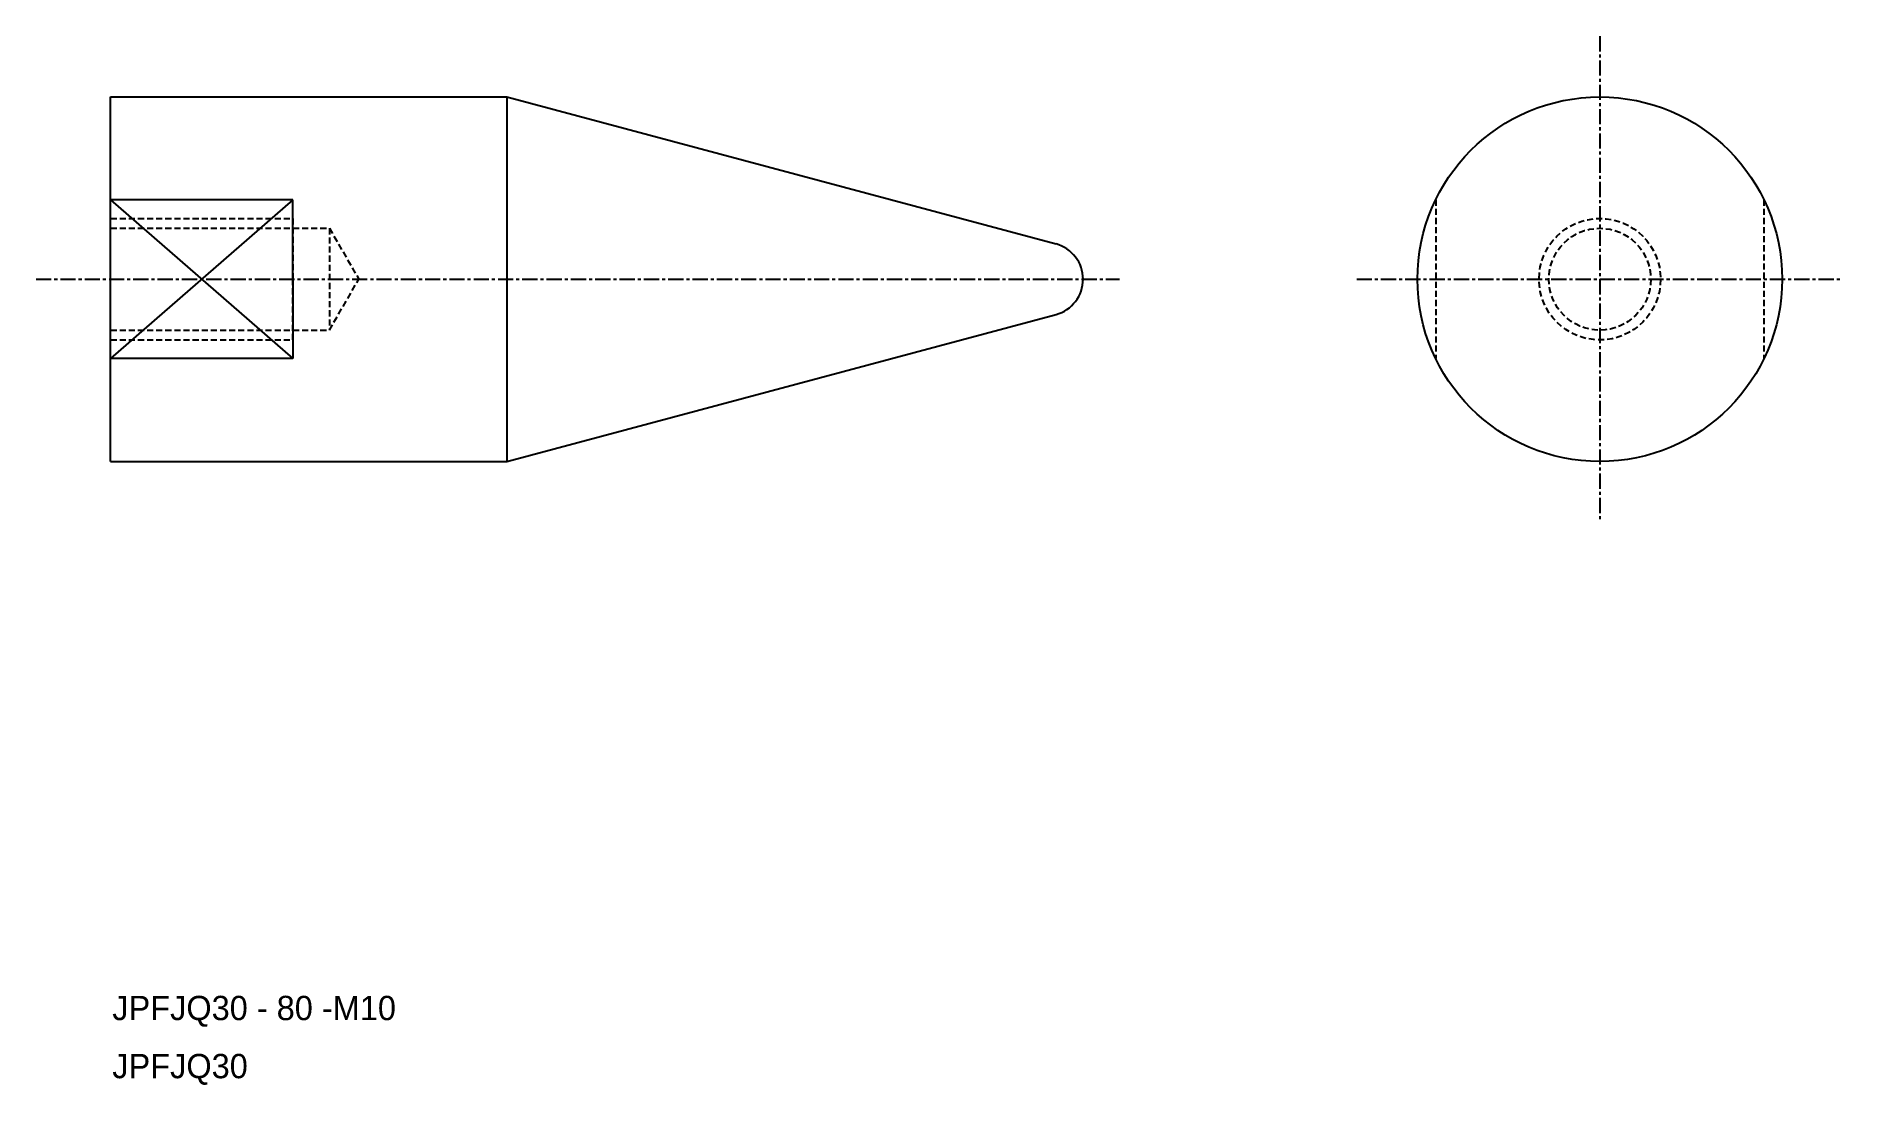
# Model space of a CAD drawing. Extents: x 542 to 691, y 192 to 279.
import ezdxf

# ---------------------------------------------------------------- set-up
doc = ezdxf.new("R2010")
doc.units = 0
doc.linetypes.add('CENTER', pattern=[2, 1.25, -0.25, 0.25, -0.25])
doc.linetypes.add('DASHED', pattern=[0.75, 0.5, -0.25])
doc.layers.get('0').update_dxf_attribs({"linetype": 'CONTINUOUS'})
doc.layers.add('CENTER', color=1, linetype='CENTER')

msp = doc.modelspace()

# ---------------------------------------------------------------- linework, layer by layer
at = {"color": 7, "linetype": 'CONTINUOUS'}
for p, q in [((548.07, 273.7), (580.68, 273.7)), ((548.07, 243.7), (548.07, 273.7)), ((580.68, 273.7), (625.85, 261.6)), ((580.68, 273.7), (580.68, 243.7)), ((548.07, 265.24), (563.07, 252.17)), ((563.07, 265.24), (548.07, 252.17)), ((563.07, 265.24), (548.07, 265.24)), ((563.07, 258.7), (563.07, 265.24)), ((563.07, 258.7), (563.07, 252.17)), ((580.68, 243.7), (625.85, 255.81)), ((563.07, 252.17), (548.07, 252.17)), ((548.07, 243.7), (580.68, 243.7))]:
    msp.add_line(p, q, dxfattribs=at)
at = {"color": 3, "linetype": 'DASHED'}
for p, q in [((657.08, 265.24), (657.08, 252.17)), ((684.08, 265.24), (684.08, 252.17)), ((548.07, 263.7), (563.07, 263.7)), ((563.07, 263.7), (563.07, 258.7)), ((548.07, 262.89), (566.07, 262.89)), ((566.07, 262.89), (566.07, 254.52)), ((566.07, 262.89), (568.49, 258.7)), ((563.07, 253.7), (563.07, 258.7)), ((566.07, 254.52), (568.49, 258.7)), ((548.07, 254.52), (566.07, 254.52)), ((548.07, 253.7), (563.07, 253.7))]:
    msp.add_line(p, q, dxfattribs=at)
at = {"color": 7, "linetype": 'CONTINUOUS'}
msp.add_circle((670.58, 258.7), 15, dxfattribs=at)
at = {"color": 3, "linetype": 'DASHED'}
for radius in [5, 4.19]:
    msp.add_circle((670.58, 258.7), radius, dxfattribs=at)
at = {"color": 7, "linetype": 'CONTINUOUS'}
msp.add_arc((625.07, 258.7), 3, 285, 75, dxfattribs=at)
at = {"layer": 'CENTER', "color": 1, "linetype": 'CENTER'}
for p, q in [((670.58, 278.7), (670.58, 238.7)), ((541.94, 258.7), (631.07, 258.7)), ((650.58, 258.7), (690.58, 258.7))]:
    msp.add_line(p, q, dxfattribs=at)

# ---------------------------------------------------------------- texts
at = {"color": 7, "linetype": 'CONTINUOUS'}
for s, p in [('JPFJQ30 - 80 -M10', (548.21, 197.73)), ('JPFJQ30', (548.21, 192.95))]:
    msp.add_text(s, height=2, dxfattribs=at).set_placement(p)

doc.saveas('drawing.dxf')
